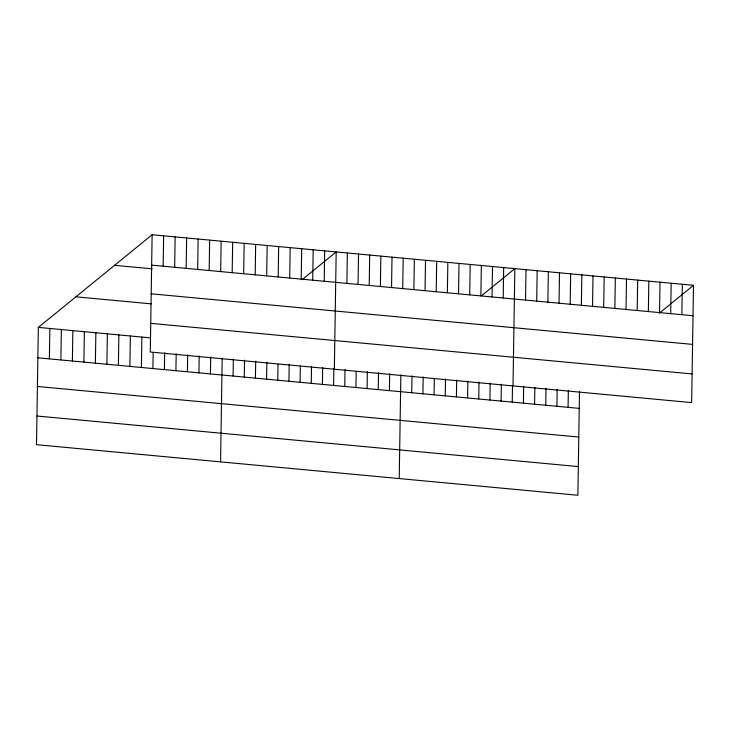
<?xml version="1.0" encoding="UTF-8"?>
<svg xmlns="http://www.w3.org/2000/svg" width="730" height="730" viewBox="0 0 730 730"><rect width="100%" height="100%" fill="white"/><g stroke="black" fill="none" stroke-linecap="round" stroke-linejoin="round"><path stroke-width="1.09" d="M152.123 234.741L150.28 352.024L691.657 402.604L693.5 285.32L152.123 234.741L38.343 327.396L36.5 444.679L577.877 495.259L579.501 391.49M49.366 358.868L49.85 328.473M60.873 359.945L61.347 329.54M72.379 361.022L72.854 330.617M83.886 362.098L84.361 331.694M95.384 363.175L95.867 332.77M106.89 364.243L107.365 333.847M118.397 365.319L118.871 334.915M129.894 366.396L130.378 335.992M141.401 367.473L141.885 337.068M152.908 368.55L153.154 352.782M163.155 266.213L163.629 235.817M164.414 369.617L164.679 352.727M174.662 267.29L175.136 236.885M175.912 370.694L176.176 353.804M186.159 268.366L186.643 237.962M187.418 371.771L187.683 354.88M197.666 269.443L198.14 239.038M198.925 372.848L199.19 355.957M209.172 270.52L209.647 240.115M210.432 373.924L210.696 357.034M220.67 271.587L221.154 241.192M220.57 461.88L222.194 358.101M232.177 272.664L232.66 242.26M233.098 376.041L233.363 359.151M243.683 273.741L244.158 243.336M244.267 377.082L244.532 360.191M255.19 274.818L255.664 244.413M255.427 378.122L255.692 361.231M266.687 275.894L267.171 245.49M266.596 379.171L266.861 362.281M278.194 276.962L278.668 246.567M277.765 380.211L278.011 364.443M289.701 278.039L290.175 247.634M288.925 381.252L289.19 364.361M301.207 279.115L301.682 248.711M300.094 382.301L300.358 365.411M312.705 280.192L313.188 249.788M311.263 383.341L311.527 366.451M322.423 384.382L322.687 367.491M324.211 281.269L324.686 250.865M333.592 385.431L333.856 368.541M334.349 369.225L336.192 251.932L302.056 279.736M344.752 386.471L345.025 369.581M346.878 283.386L347.361 252.982M355.921 387.511L356.167 371.752M358.047 284.426L358.521 254.022M367.09 388.561L367.354 371.67M369.216 285.466L369.69 255.062M378.249 389.601L378.523 372.711M380.376 286.516L380.859 256.111M389.418 390.641L389.683 373.751M391.545 287.556L392.019 257.152M399.219 478.57L400.852 374.8M402.714 288.596L403.188 258.192M411.747 392.731L412.012 375.84M413.873 289.646L414.357 259.241M422.916 393.771L423.181 376.881M425.043 290.686L425.517 260.281M434.085 394.82L434.332 379.052M436.212 291.726L436.686 261.322M445.245 395.861L445.51 378.97M447.371 292.776L447.855 262.371M456.414 396.901L456.679 380.011M458.54 293.816L459.015 263.411M467.583 397.95L467.848 381.06M469.709 294.856L470.184 264.452M478.743 398.991L479.008 382.1M480.869 295.905L481.353 265.501M489.912 400.031L490.177 383.14M492.038 296.946L492.513 266.541M501.081 401.08L501.346 384.19M503.207 297.986L503.682 267.582M512.241 402.12L512.487 386.352M513.008 385.915L514.851 268.631L481.563 295.732M523.41 403.161L523.675 386.27M525.536 300.076L526.011 269.671M534.579 404.21L534.844 387.32M536.705 301.116L537.18 270.711M545.739 405.25L546.004 388.36M547.865 302.165L548.349 271.761M556.908 406.291L557.173 389.4M559.034 303.205L559.508 272.801M568.077 407.34L568.341 390.45M570.194 304.246L570.678 273.841M581.363 305.295L581.837 274.891M592.532 306.335L593.006 275.931M603.692 307.376L604.175 276.971M614.861 308.425L615.335 278.021M626.03 309.465L626.504 279.061M637.19 310.505L637.673 280.101M648.359 311.555L648.833 281.15M659.528 312.595L660.002 282.191M670.688 313.635L671.171 283.231M681.856 314.685L682.331 284.28M659.363 313.115L693.5 285.32M151.648 265.145L693.025 315.725M114.573 265.318L152.232 268.832M151.201 293.816L692.569 344.396M75.893 296.818L151.192 303.853M150.736 323.353L692.104 373.933M38.343 327.396L150.243 337.853M37.869 357.8L579.237 408.38M37.413 386.471L578.79 437.051M36.947 416.009L578.324 466.589"/></g></svg>
